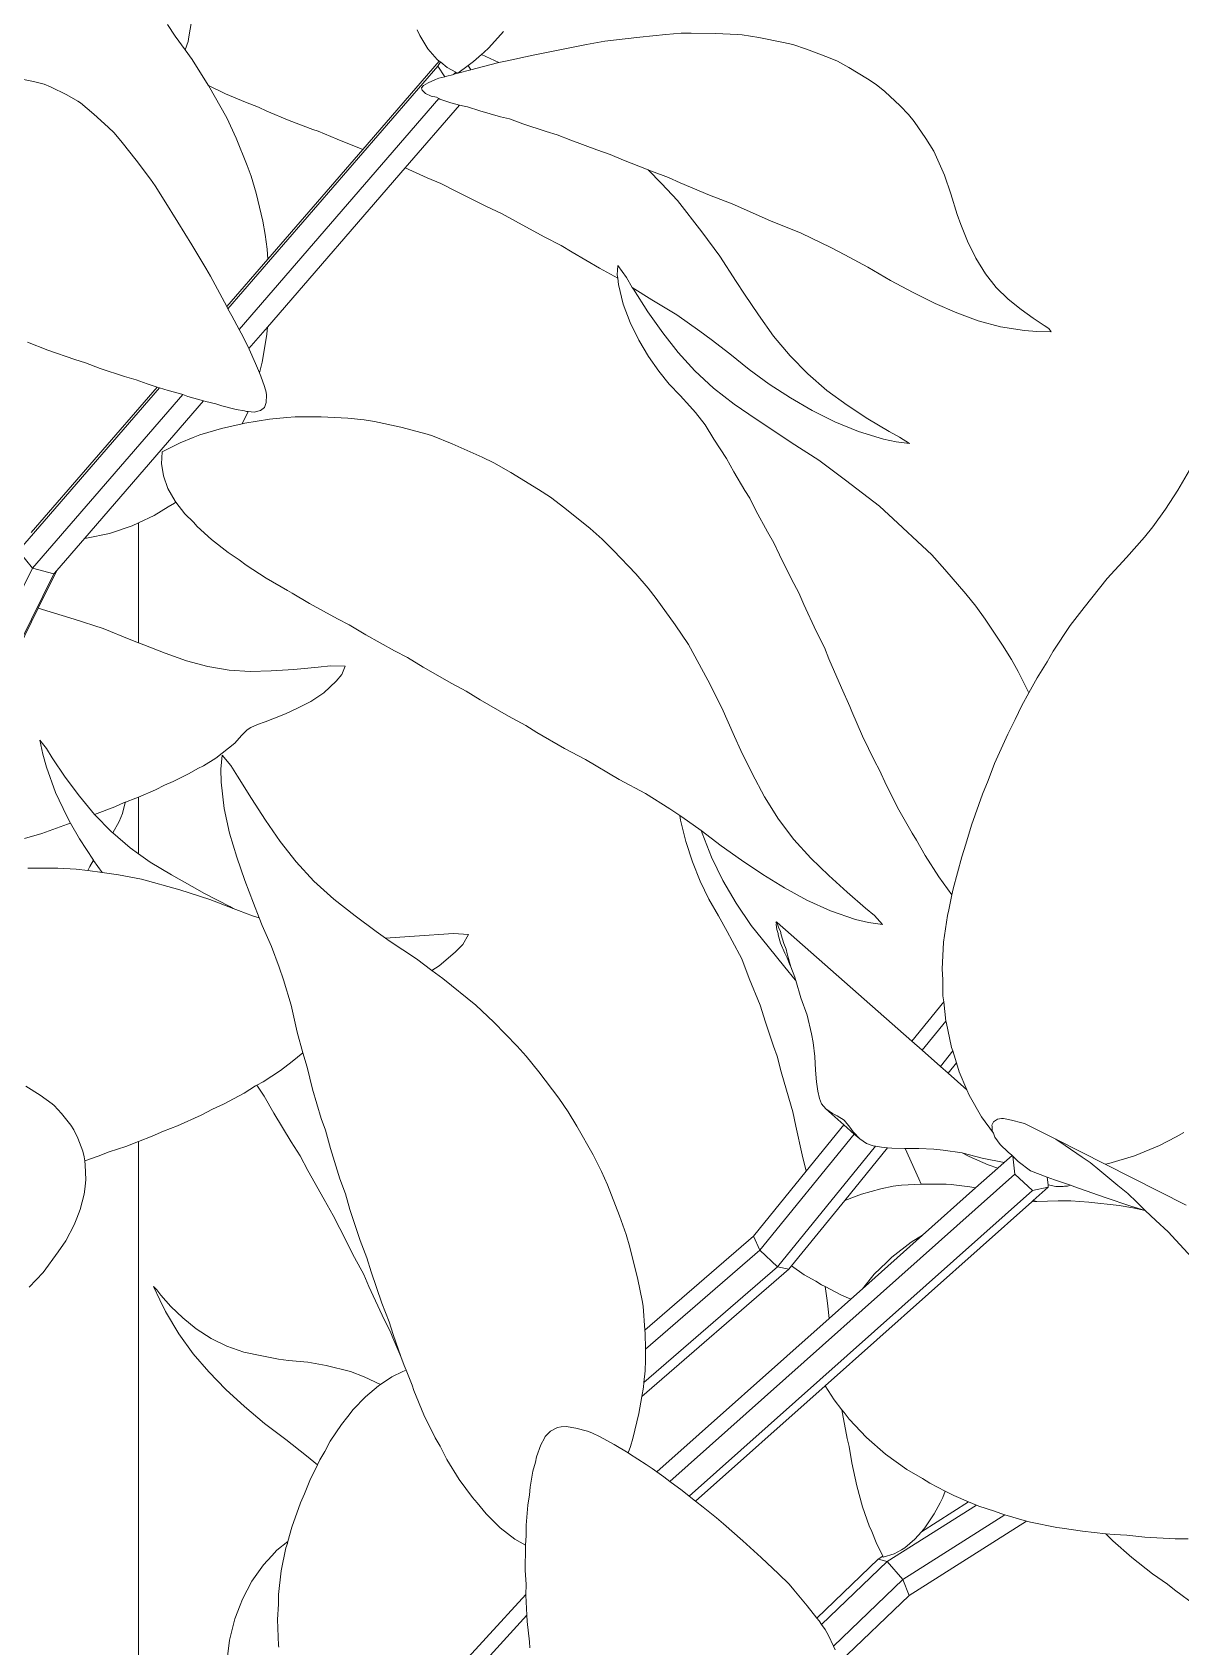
# Model space of a CAD drawing. Header units: metres. Extents: x 12.2 to 77.2, y 18.8 to 35.5.
# Drawn here: x 56.7959 to 57.0588, y 29.9657 to 30.3352 of the extents above; entities that cross this region are included whole.
import ezdxf

# ---------------------------------------------------------------- set-up
doc = ezdxf.new("R2010")
doc.units = ezdxf.units.M
doc.layers.add('0inne_gulv', color=7, linetype='Continuous', lineweight=13)

# ---------------------------------------------------------------- blocks, each defined once
blk = doc.blocks.new('One bedroom house fr')
for p, q in [((1.82876, -2.12924), (1.83054, -2.13189)), ((1.8337, -2.13211), (1.83426, -2.12857)), ((1.88594, -2.1305), (1.88651, -2.13179)), ((1.9023, -2.13457), (1.90566, -2.13085)), ((1.94286, -2.13154), (1.93692, -2.13213)), ((1.94286, -2.13154), (1.94633, -2.13124)), ((1.94861, -2.13123), (1.94633, -2.13124)), ((1.9541, -2.13132), (1.94861, -2.13123)), ((1.95929, -2.13154), (1.9541, -2.13132)), ((1.9603, -2.13161), (1.95929, -2.13154)), ((1.9641, -2.13226), (1.9603, -2.13161)), ((1.83054, -2.13189), (1.83283, -2.13508)), ((1.83283, -2.13508), (1.83349, -2.13311)), ((1.83283, -2.13508), (1.83441, -2.13729)), ((1.83349, -2.13311), (1.8337, -2.13211)), ((1.88837, -2.13481), (1.88651, -2.13179)), ((1.88837, -2.13481), (1.89051, -2.13727)), ((1.9023, -2.13457), (1.90115, -2.13565)), ((1.9125, -2.1363), (1.91858, -2.13506)), ((1.92472, -2.13385), (1.91858, -2.13506)), ((1.92888, -2.13307), (1.92472, -2.13385)), ((1.93086, -2.13282), (1.92888, -2.13307)), ((1.93692, -2.13213), (1.93086, -2.13282)), ((1.9641, -2.13226), (1.96974, -2.13338)), ((1.96974, -2.13338), (1.97187, -2.13386)), ((1.97506, -2.13493), (1.97187, -2.13386)), ((1.98006, -2.1368), (1.97506, -2.13493)), ((1.83441, -2.13729), (1.83811, -2.14314)), ((1.84263, -2.19429), (1.89066, -2.13878)), ((1.87346, -2.15786), (1.89097, -2.13762)), ((1.89051, -2.13727), (1.89097, -2.13762)), ((1.89124, -2.13783), (1.89066, -2.13878)), ((1.89066, -2.13878), (1.89229, -2.14121)), ((1.89097, -2.13762), (1.89124, -2.13783)), ((1.89124, -2.13783), (1.89133, -2.1379)), ((1.89133, -2.1379), (1.89278, -2.13913)), ((1.89525, -2.14039), (1.89758, -2.13865)), ((1.89758, -2.13865), (1.89879, -2.13776)), ((1.89822, -2.13961), (1.89758, -2.13865)), ((1.89822, -2.13961), (1.90078, -2.13896)), ((1.89879, -2.13776), (1.90065, -2.1361)), ((1.90065, -2.1361), (1.90115, -2.13565)), ((1.9046, -2.13798), (1.90065, -2.1361)), ((1.9046, -2.13798), (1.90078, -2.13896)), ((1.90655, -2.13755), (1.9046, -2.13798)), ((1.9125, -2.1363), (1.90655, -2.13755)), ((1.98006, -2.1368), (1.98213, -2.13767)), ((1.98213, -2.13767), (1.98471, -2.13908)), ((1.98471, -2.13908), (1.98901, -2.14167)), ((1.79814, -2.14227), (1.79429, -2.1415)), ((1.80056, -2.14294), (1.79814, -2.14227)), ((1.88737, -2.14324), (1.88845, -2.1426)), ((1.89014, -2.14185), (1.88845, -2.1426)), ((1.89014, -2.14185), (1.89092, -2.14157)), ((1.89229, -2.14121), (1.89092, -2.14157)), ((1.89241, -2.14116), (1.89229, -2.14121)), ((1.89432, -2.14067), (1.89241, -2.14116)), ((1.89477, -2.14015), (1.89278, -2.13913)), ((1.89435, -2.14063), (1.89432, -2.14067)), ((1.89477, -2.14015), (1.89435, -2.14063)), ((1.89525, -2.14039), (1.89435, -2.14063)), ((1.89525, -2.14039), (1.89477, -2.14015)), ((1.89525, -2.14039), (1.89822, -2.13961)), ((1.98901, -2.14167), (1.991, -2.14301)), ((1.802, -2.14353), (1.80056, -2.14294)), ((1.802, -2.14353), (1.80577, -2.14536)), ((1.8083, -2.14677), (1.80577, -2.14536)), ((1.83811, -2.14314), (1.83814, -2.14319)), ((1.83814, -2.14319), (1.84207, -2.14511)), ((1.83814, -2.14319), (1.8424, -2.15063)), ((1.84663, -2.14705), (1.84207, -2.14511)), ((1.84519, -2.19904), (1.8909, -2.1462)), ((1.88737, -2.14324), (1.8869, -2.14377)), ((1.8869, -2.14377), (1.887, -2.14405)), ((1.88704, -2.1443), (1.887, -2.14405)), ((1.88704, -2.1443), (1.8878, -2.14501)), ((1.88916, -2.14562), (1.8878, -2.14501)), ((1.88916, -2.14562), (1.89034, -2.14592)), ((1.89034, -2.14592), (1.8909, -2.1462)), ((1.8909, -2.1462), (1.89111, -2.14631)), ((1.89362, -2.14718), (1.89111, -2.14631)), ((1.991, -2.14301), (1.99294, -2.14462)), ((1.99649, -2.14789), (1.99294, -2.14462)), ((1.8089, -2.14721), (1.8083, -2.14677)), ((1.81196, -2.14975), (1.8089, -2.14721)), ((1.81196, -2.14975), (1.8152, -2.15273)), ((1.84663, -2.14705), (1.84962, -2.14816)), ((1.84962, -2.14816), (1.85153, -2.14906)), ((1.85666, -2.15122), (1.85153, -2.14906)), ((1.88318, -2.16206), (1.89561, -2.14768)), ((1.89362, -2.14718), (1.89561, -2.14768)), ((1.89561, -2.14768), (1.89668, -2.14795)), ((1.89668, -2.14795), (1.89743, -2.14809)), ((1.89743, -2.14809), (1.90025, -2.14901)), ((1.90501, -2.15035), (1.90025, -2.14901)), ((1.99838, -2.14987), (1.99649, -2.14789)), ((1.99964, -2.15142), (1.99838, -2.14987)), ((1.81655, -2.15408), (1.8152, -2.15273)), ((1.8424, -2.15063), (1.84453, -2.15529)), ((1.85666, -2.15122), (1.86209, -2.15326)), ((1.86209, -2.15326), (1.86327, -2.15366)), ((1.86327, -2.15366), (1.86761, -2.15551)), ((1.90501, -2.15035), (1.90705, -2.15085)), ((1.90705, -2.15085), (1.91009, -2.15197)), ((1.91009, -2.15197), (1.91546, -2.15374)), ((1.91546, -2.15374), (1.91797, -2.15449)), ((1.99964, -2.15142), (2.00238, -2.15531)), ((1.81839, -2.15629), (1.81655, -2.15408)), ((1.81839, -2.15629), (1.82159, -2.16032)), ((1.84453, -2.15529), (1.84706, -2.16151)), ((1.87346, -2.15786), (1.86761, -2.15551)), ((1.92111, -2.15575), (1.91797, -2.15449)), ((1.92702, -2.15793), (1.92111, -2.15575)), ((2.00238, -2.15531), (2.00414, -2.15822)), ((1.82488, -2.16466), (1.82159, -2.16032)), ((1.85177, -2.18293), (1.87346, -2.15786)), ((1.93013, -2.15897), (1.92702, -2.15793)), ((1.93317, -2.16028), (1.93013, -2.15897)), ((1.93883, -2.16253), (1.93317, -2.16028)), ((2.00414, -2.15822), (2.00663, -2.16376)), ((1.82488, -2.16466), (1.82597, -2.16616)), ((1.84794, -2.16399), (1.84706, -2.16151)), ((1.84907, -2.16785), (1.84794, -2.16399)), ((1.85165, -2.1985), (1.88318, -2.16206)), ((1.88318, -2.16206), (1.88825, -2.16432)), ((1.88825, -2.16432), (1.89132, -2.16563)), ((1.93883, -2.16253), (1.94185, -2.16563)), ((1.93955, -2.16282), (1.93883, -2.16253)), ((1.93955, -2.16282), (1.94349, -2.16426)), ((1.94349, -2.16426), (1.94612, -2.16546)), ((2.00663, -2.16376), (2.0081, -2.16803)), ((1.82805, -2.16944), (1.82597, -2.16616)), ((1.84907, -2.16785), (1.85059, -2.17423)), ((1.89505, -2.16756), (1.89132, -2.16563)), ((1.90179, -2.17088), (1.89505, -2.16756)), ((1.94185, -2.16563), (1.9455, -2.16953)), ((1.95287, -2.16829), (1.94612, -2.16546)), ((1.95805, -2.1703), (1.95287, -2.16829)), ((2.0095, -2.1727), (2.0081, -2.16803)), ((1.83119, -2.1745), (1.82805, -2.16944)), ((1.9052, -2.17247), (1.90179, -2.17088)), ((1.9455, -2.16953), (1.95109, -2.17669)), ((1.96683, -2.17419), (1.95805, -2.1703)), ((1.83119, -2.1745), (1.83436, -2.17971)), ((1.85059, -2.17423), (1.85117, -2.17735)), ((1.90843, -2.1743), (1.9052, -2.17247)), ((1.91496, -2.17782), (1.90843, -2.1743)), ((1.97384, -2.17701), (1.96683, -2.17419)), ((2.01033, -2.17501), (2.0095, -2.1727)), ((2.01033, -2.17501), (2.01192, -2.17881)), ((1.83753, -2.18502), (1.83436, -2.17971)), ((1.85117, -2.17735), (1.8516, -2.18066)), ((1.91496, -2.17782), (1.91887, -2.17982)), ((1.95109, -2.17669), (1.95517, -2.18224)), ((1.98058, -2.18028), (1.97384, -2.17701)), ((2.0138, -2.18273), (2.01192, -2.17881)), ((1.84236, -2.1938), (1.85177, -2.18293)), ((1.8516, -2.18066), (1.85177, -2.18293)), ((1.91887, -2.17982), (1.92138, -2.18137)), ((1.92763, -2.18502), (1.92138, -2.18137)), ((1.95891, -2.18808), (1.95517, -2.18224)), ((1.98383, -2.18195), (1.98058, -2.18028)), ((1.98906, -2.1848), (1.98383, -2.18195)), ((2.01597, -2.18628), (2.0138, -2.18273)), ((1.83753, -2.18502), (1.8386, -2.18684)), ((1.8386, -2.18684), (1.84236, -2.1938)), ((1.93182, -2.18734), (1.92763, -2.18502)), ((1.93186, -2.1844), (1.93173, -2.18652)), ((1.93182, -2.18734), (1.93173, -2.18652)), ((1.93186, -2.1844), (1.93383, -2.18718)), ((1.98906, -2.1848), (1.99428, -2.18785)), ((2.01845, -2.18942), (2.01597, -2.18628)), ((1.93199, -2.18877), (1.93182, -2.18734)), ((1.93199, -2.18877), (1.93307, -2.19324)), ((1.93517, -2.18943), (1.93383, -2.18718)), ((1.93965, -2.19228), (1.93517, -2.18943)), ((1.93541, -2.18984), (1.93517, -2.18943)), ((1.93541, -2.18984), (1.93874, -2.19501)), ((1.96082, -2.19096), (1.95891, -2.18808)), ((1.99944, -2.19061), (1.99428, -2.18785)), ((2.00449, -2.19308), (1.99944, -2.19061)), ((2.02121, -2.19214), (2.01845, -2.18942)), ((1.84263, -2.19429), (1.84236, -2.1938)), ((1.8435, -2.19591), (1.84263, -2.19429)), ((1.93465, -2.19747), (1.93307, -2.19324)), ((1.94533, -2.19566), (1.93965, -2.19228)), ((1.96082, -2.19096), (1.96407, -2.1957)), ((2.00449, -2.19308), (2.00941, -2.19523)), ((2.02121, -2.19214), (2.02414, -2.19446)), ((2.02414, -2.19446), (2.02689, -2.19645)), ((1.8435, -2.19591), (1.84519, -2.19904)), ((1.93668, -2.20149), (1.93465, -2.19747)), ((1.94212, -2.19981), (1.93874, -2.19501)), ((1.9506, -2.19941), (1.94533, -2.19566)), ((1.96751, -2.20056), (1.96407, -2.1957)), ((2.00941, -2.19523), (2.01429, -2.19704)), ((2.01429, -2.19704), (2.01942, -2.19841)), ((2.02941, -2.19813), (2.02689, -2.19645)), ((2.02941, -2.19813), (2.0305, -2.19879)), ((1.84519, -2.19904), (1.84563, -2.1999)), ((1.84689, -2.20226), (1.84563, -2.1999)), ((1.84742, -2.20339), (1.85165, -2.1985)), ((1.85095, -2.20389), (1.85151, -2.20009)), ((1.85151, -2.20009), (1.85165, -2.1985)), ((1.93668, -2.20149), (1.9389, -2.2052)), ((1.94563, -2.20429), (1.94212, -2.19981)), ((1.95321, -2.20134), (1.9506, -2.19941)), ((1.95751, -2.20465), (1.95321, -2.20134)), ((1.97127, -2.20508), (1.96751, -2.20056)), ((2.0249, -2.19931), (2.01942, -2.19841)), ((2.0249, -2.19931), (2.02772, -2.19951)), ((2.03106, -2.19958), (2.02772, -2.19951)), ((2.03106, -2.19958), (2.0305, -2.19879)), ((1.80142, -2.20379), (1.79677, -2.20194)), ((1.80756, -2.20594), (1.80142, -2.20379)), ((1.84742, -2.20339), (1.84689, -2.20226)), ((1.84748, -2.20352), (1.84742, -2.20339)), ((1.84894, -2.20684), (1.84748, -2.20352)), ((1.85045, -2.20652), (1.85095, -2.20389)), ((1.9389, -2.2052), (1.94123, -2.20856)), ((1.9495, -2.20851), (1.94563, -2.20429)), ((1.95751, -2.20465), (1.9619, -2.2082)), ((1.97535, -2.20922), (1.97127, -2.20508)), ((1.80756, -2.20594), (1.81, -2.20667)), ((1.81, -2.20667), (1.81338, -2.20797)), ((1.81338, -2.20797), (1.81892, -2.20982)), ((1.84894, -2.20684), (1.84983, -2.209)), ((1.85045, -2.20652), (1.84983, -2.209)), ((1.84983, -2.209), (1.85012, -2.20971)), ((1.94123, -2.20856), (1.94364, -2.21154)), ((1.9495, -2.20851), (1.95378, -2.21248)), ((1.96652, -2.21155), (1.9619, -2.2082)), ((1.97972, -2.21298), (1.97535, -2.20922)), ((1.7947, -2.24968), (1.82696, -2.21239)), ((1.79762, -2.24552), (1.82642, -2.21222)), ((1.8216, -2.21056), (1.81892, -2.20982)), ((1.82412, -2.2115), (1.8216, -2.21056)), ((1.82642, -2.21222), (1.82412, -2.2115)), ((1.82696, -2.21239), (1.82642, -2.21222)), ((1.82896, -2.21302), (1.82696, -2.21239)), ((1.85098, -2.2121), (1.85012, -2.20971)), ((1.85136, -2.21339), (1.85098, -2.2121)), ((1.94364, -2.21154), (1.94614, -2.21414)), ((1.95378, -2.21248), (1.95845, -2.21617)), ((1.97134, -2.21469), (1.96652, -2.21155)), ((1.97972, -2.21298), (1.98434, -2.21636)), ((1.79793, -2.25366), (1.8323, -2.21394)), ((1.80985, -2.2468), (1.83702, -2.2154)), ((1.83157, -2.21368), (1.82896, -2.21302)), ((1.8323, -2.21394), (1.83157, -2.21368)), ((1.83346, -2.21436), (1.8323, -2.21394)), ((1.83346, -2.21436), (1.83702, -2.2154)), ((1.83702, -2.2154), (1.83753, -2.21555)), ((1.83753, -2.21555), (1.83986, -2.21606)), ((1.84124, -2.21654), (1.83986, -2.21606)), ((1.84448, -2.21739), (1.84124, -2.21654)), ((1.85096, -2.21687), (1.85137, -2.21573)), ((1.85145, -2.21409), (1.85136, -2.21339)), ((1.85137, -2.21573), (1.85145, -2.21409)), ((1.94836, -2.2166), (1.94614, -2.21414)), ((1.94836, -2.2166), (1.9496, -2.21805)), ((1.96349, -2.21956), (1.95845, -2.21617)), ((1.97134, -2.21469), (1.97633, -2.2176)), ((1.98434, -2.21636), (1.98907, -2.21948)), ((1.84448, -2.21739), (1.84642, -2.21768)), ((1.84589, -2.22064), (1.84716, -2.218)), ((1.84642, -2.21768), (1.84685, -2.21782)), ((1.85211, -2.21959), (1.84646, -2.22051)), ((1.84685, -2.21782), (1.84722, -2.21785)), ((1.84716, -2.218), (1.84722, -2.21785)), ((1.84722, -2.21785), (1.84863, -2.21796)), ((1.84863, -2.21796), (1.85007, -2.21759)), ((1.85096, -2.21687), (1.85007, -2.21759)), ((1.85611, -2.21916), (1.85211, -2.21959)), ((1.85798, -2.21905), (1.85611, -2.21916)), ((1.86396, -2.21904), (1.85798, -2.21905)), ((1.87008, -2.21934), (1.86396, -2.21904)), ((1.87008, -2.21934), (1.87381, -2.21971)), ((1.8762, -2.2201), (1.87381, -2.21971)), ((1.88223, -2.2214), (1.8762, -2.2201)), ((1.9496, -2.21805), (1.95187, -2.22087)), ((1.96349, -2.21956), (1.96847, -2.22289)), ((1.97633, -2.2176), (1.98151, -2.22022)), ((1.98151, -2.22022), (1.98692, -2.22241)), ((1.99394, -2.22238), (1.98907, -2.21948)), ((1.83469, -2.22374), (1.83167, -2.22499)), ((1.83622, -2.22316), (1.83469, -2.22374)), ((1.84115, -2.22171), (1.83622, -2.22316)), ((1.84115, -2.22171), (1.84589, -2.22064)), ((1.84589, -2.22064), (1.84646, -2.22051)), ((1.88821, -2.22301), (1.88223, -2.2214)), ((1.88943, -2.22341), (1.88821, -2.22301)), ((1.89392, -2.22522), (1.88943, -2.22341)), ((1.95379, -2.22413), (1.95187, -2.22087)), ((1.96847, -2.22289), (1.97154, -2.22491)), ((1.99265, -2.22415), (1.98692, -2.22241)), ((1.99394, -2.22238), (1.99634, -2.22367)), ((1.99859, -2.22517), (1.99634, -2.22367)), ((1.8276, -2.22706), (1.8274, -2.22977)), ((1.8276, -2.22706), (1.83167, -2.22499)), ((1.89392, -2.22522), (1.90079, -2.22826)), ((1.95675, -2.22858), (1.95379, -2.22413)), ((1.97154, -2.22491), (1.97786, -2.22899)), ((1.99265, -2.22415), (1.99554, -2.22476)), ((1.99859, -2.22517), (1.99554, -2.22476)), ((1.8274, -2.22977), (1.82771, -2.23156)), ((1.90079, -2.22826), (1.90348, -2.22955)), ((1.90739, -2.23177), (1.90348, -2.22955)), ((1.9584, -2.23162), (1.95675, -2.22858)), ((1.97786, -2.22899), (1.98399, -2.23356)), ((2.06272, -2.23123), (2.05999, -2.23579)), ((1.82784, -2.23255), (1.82771, -2.23156)), ((1.82784, -2.23255), (1.82886, -2.23546)), ((1.91373, -2.23565), (1.90739, -2.23177)), ((1.96091, -2.23586), (1.9584, -2.23162)), ((1.98399, -2.23356), (1.99172, -2.23951)), ((1.83052, -2.23836), (1.82886, -2.23546)), ((1.8304, -2.23878), (1.82893, -2.23967)), ((1.8304, -2.23878), (1.83068, -2.23856)), ((1.83052, -2.23836), (1.83068, -2.23856)), ((1.83068, -2.23856), (1.83279, -2.24122)), ((1.91373, -2.23565), (1.91646, -2.23744)), ((1.91646, -2.23744), (1.91976, -2.23995)), ((1.96091, -2.23586), (1.96204, -2.23762)), ((1.96204, -2.23762), (1.96346, -2.24048)), ((2.05722, -2.24014), (2.05999, -2.23579)), ((1.82218, -2.2433), (1.82571, -2.24165)), ((1.82571, -2.24165), (1.82893, -2.23967)), ((1.83279, -2.24122), (1.83472, -2.24311)), ((1.91976, -2.23995), (1.92549, -2.24461)), ((1.96346, -2.24048), (1.96613, -2.24539)), ((1.99172, -2.23951), (1.99597, -2.24336)), ((2.05722, -2.24014), (2.0543, -2.24422)), ((1.81024, -2.24677), (1.81554, -2.2457)), ((1.82072, -2.24398), (1.81554, -2.2457)), ((1.82072, -2.24398), (1.82218, -2.2433)), ((1.82218, -2.27077), (1.82218, -2.2433)), ((1.8356, -2.24411), (1.83472, -2.24311)), ((1.8356, -2.24411), (1.83886, -2.24713)), ((1.92549, -2.24461), (1.92827, -2.24703)), ((1.96759, -2.2479), (1.96613, -2.24539)), ((1.99597, -2.24336), (2.00152, -2.24855)), ((2.0543, -2.24422), (2.0524, -2.24661)), ((1.7947, -2.24968), (1.79793, -2.25366)), ((1.80344, -2.25421), (1.80985, -2.2468)), ((1.81024, -2.24677), (1.80985, -2.2468)), ((1.84264, -2.25005), (1.83886, -2.24713)), ((1.92827, -2.24703), (1.93089, -2.24963)), ((1.93595, -2.25499), (1.93089, -2.24963)), ((1.96885, -2.25064), (1.96759, -2.2479)), ((2.00369, -2.25064), (2.00152, -2.24855)), ((2.0524, -2.24661), (2.04831, -2.25126)), ((1.74774, -2.35532), (1.79793, -2.25366)), ((1.79793, -2.25366), (1.80276, -2.255)), ((1.84264, -2.25005), (1.84521, -2.25173)), ((1.84521, -2.25173), (1.84683, -2.25298)), ((1.85134, -2.25599), (1.84683, -2.25298)), ((1.97162, -2.25618), (1.96885, -2.25064)), ((2.00667, -2.25398), (2.00369, -2.25064)), ((2.04831, -2.25126), (2.04383, -2.25606)), ((1.75252, -2.35675), (1.80276, -2.255)), ((1.7992, -2.26281), (1.80344, -2.25421)), ((1.80276, -2.255), (1.80344, -2.25421)), ((1.85134, -2.25599), (1.85623, -2.25882)), ((1.93882, -2.25826), (1.93595, -2.25499)), ((1.97331, -2.25933), (1.97162, -2.25618)), ((2.00667, -2.25398), (2.01148, -2.25956)), ((2.04383, -2.25606), (2.03855, -2.26268)), ((1.85623, -2.25882), (1.85732, -2.25936)), ((1.85732, -2.25936), (1.8613, -2.26174)), ((1.94066, -2.26064), (1.93882, -2.25826)), ((1.94066, -2.26064), (1.94497, -2.26662)), ((1.97445, -2.262), (1.97331, -2.25933)), ((2.01148, -2.25956), (2.01378, -2.26233)), ((1.77072, -2.32048), (1.7992, -2.26281)), ((1.7992, -2.26281), (1.80746, -2.26531)), ((1.86773, -2.26528), (1.8613, -2.26174)), ((1.97445, -2.262), (1.97728, -2.26811)), ((2.01378, -2.26233), (2.01589, -2.26533)), ((2.03855, -2.26268), (2.0354, -2.26682)), ((1.80746, -2.26531), (1.81409, -2.26748)), ((1.82037, -2.27005), (1.81409, -2.26748)), ((1.86773, -2.26528), (1.87037, -2.26663)), ((1.87037, -2.26663), (1.8742, -2.26893)), ((1.94497, -2.26662), (1.948, -2.27113)), ((1.97728, -2.26811), (1.97912, -2.27182)), ((2.01589, -2.26533), (2.01988, -2.27126)), ((2.0354, -2.26682), (2.03151, -2.27264)), ((1.82218, -2.27077), (1.82037, -2.27005)), ((1.8234, -2.27125), (1.82218, -2.27077)), ((1.8234, -2.27125), (1.82828, -2.2731)), ((1.8742, -2.26893), (1.88073, -2.2726)), ((1.948, -2.27113), (1.95249, -2.27927)), ((1.98017, -2.27444), (1.97912, -2.27182)), ((2.01988, -2.27126), (2.02199, -2.27454)), ((1.83314, -2.27489), (1.82828, -2.2731)), ((1.83802, -2.2762), (1.83314, -2.27489)), ((1.88073, -2.2726), (1.88369, -2.27414)), ((1.88727, -2.27633), (1.88369, -2.27414)), ((1.98301, -2.28104), (1.98017, -2.27444)), ((2.02347, -2.27731), (2.02199, -2.27454)), ((2.0278, -2.27873), (2.03008, -2.27508)), ((2.03008, -2.27508), (2.03151, -2.27264)), ((1.84288, -2.277), (1.83802, -2.2762)), ((1.8477, -2.2773), (1.84288, -2.277)), ((1.8477, -2.2773), (1.85254, -2.27717)), ((1.85254, -2.27717), (1.85769, -2.27683)), ((1.86325, -2.27634), (1.85769, -2.27683)), ((1.86325, -2.27634), (1.86612, -2.27604)), ((1.86948, -2.27611), (1.86612, -2.27604)), ((1.8674, -2.27956), (1.86868, -2.27802)), ((1.86948, -2.27611), (1.86868, -2.27802)), ((1.89383, -2.28006), (1.88727, -2.27633)), ((1.95249, -2.27927), (1.95566, -2.28562)), ((2.02591, -2.28218), (2.02347, -2.27731)), ((2.0278, -2.27873), (2.02591, -2.28218)), ((1.86163, -2.2842), (1.86458, -2.28217)), ((1.8674, -2.27956), (1.86458, -2.28217)), ((1.89718, -2.28184), (1.89383, -2.28006)), ((1.90036, -2.28381), (1.89718, -2.28184)), ((1.98301, -2.28104), (1.98499, -2.28529)), ((2.02591, -2.28218), (2.02433, -2.28507)), ((1.85576, -2.28698), (1.85858, -2.28573)), ((1.85858, -2.28573), (1.86163, -2.2842)), ((1.90686, -2.28756), (1.90036, -2.28381)), ((1.95852, -2.29218), (1.95566, -2.28562)), ((1.98499, -2.28529), (1.98543, -2.28647)), ((1.98543, -2.28647), (1.98786, -2.29214)), ((2.02433, -2.28507), (2.02278, -2.28832)), ((1.84785, -2.29017), (1.84705, -2.2907)), ((1.84937, -2.28942), (1.84785, -2.29017)), ((1.84937, -2.28942), (1.85114, -2.28883)), ((1.85327, -2.28801), (1.85114, -2.28883)), ((1.85576, -2.28698), (1.85327, -2.28801)), ((1.90686, -2.28756), (1.91078, -2.28966)), ((1.91078, -2.28966), (1.91332, -2.29124)), ((2.02278, -2.28832), (2.02108, -2.29163)), ((1.79958, -2.29305), (1.80106, -2.29495)), ((1.79958, -2.29305), (1.80024, -2.29626)), ((1.83985, -2.29714), (1.84418, -2.29373)), ((1.84569, -2.29194), (1.84418, -2.29373)), ((1.84705, -2.2907), (1.84569, -2.29194)), ((1.91968, -2.29494), (1.91332, -2.29124)), ((1.96002, -2.2954), (1.95852, -2.29218)), ((1.98786, -2.29214), (1.99057, -2.29774)), ((2.02108, -2.29163), (2.01807, -2.2984)), ((1.80106, -2.29923), (1.80024, -2.29626)), ((1.80238, -2.2971), (1.80106, -2.29495)), ((1.80238, -2.2971), (1.80538, -2.30151)), ((1.83985, -2.29714), (1.83703, -2.29887)), ((1.84132, -2.2965), (1.84096, -2.29967)), ((1.84132, -2.2965), (1.84329, -2.29881)), ((1.92445, -2.29749), (1.91968, -2.29494)), ((1.93216, -2.30203), (1.92445, -2.29749)), ((1.96002, -2.2954), (1.96263, -2.30066)), ((1.99057, -2.29774), (1.99174, -2.29992)), ((1.80106, -2.29923), (1.80318, -2.30503)), ((1.80862, -2.30582), (1.80538, -2.30151)), ((1.83378, -2.30069), (1.83011, -2.30252)), ((1.83378, -2.30069), (1.83576, -2.29948)), ((1.83576, -2.29948), (1.83703, -2.29887)), ((1.84104, -2.30267), (1.84096, -2.29967)), ((1.84482, -2.30128), (1.84329, -2.29881)), ((1.84482, -2.30128), (1.84801, -2.30635)), ((1.96545, -2.30603), (1.96263, -2.30066)), ((1.99331, -2.30339), (1.99174, -2.29992)), ((2.01807, -2.2984), (2.0166, -2.30227)), ((1.80572, -2.31046), (1.80318, -2.30503)), ((1.82604, -2.3044), (1.82218, -2.30606)), ((1.82812, -2.30332), (1.82604, -2.3044)), ((1.83011, -2.30252), (1.82812, -2.30332)), ((1.84104, -2.30267), (1.84175, -2.30865)), ((1.93816, -2.30521), (1.93216, -2.30203)), ((1.94375, -2.30872), (1.93816, -2.30521)), ((1.99331, -2.30339), (1.99615, -2.30896)), ((2.01281, -2.31247), (2.01532, -2.30536)), ((2.01532, -2.30536), (2.0166, -2.30227)), ((1.81212, -2.31004), (1.80862, -2.30582)), ((1.81212, -2.31004), (1.81671, -2.30827)), ((1.81671, -2.30827), (1.81889, -2.30728)), ((1.81913, -2.3073), (1.81851, -2.30985)), ((1.81914, -2.30719), (1.81889, -2.30728)), ((1.81913, -2.3073), (1.81914, -2.30719)), ((1.82156, -2.30633), (1.81914, -2.30719)), ((1.82218, -2.30606), (1.82156, -2.30633)), ((1.82218, -2.31905), (1.82218, -2.30606)), ((1.84297, -2.31435), (1.84175, -2.30865)), ((1.85122, -2.31131), (1.84801, -2.30635)), ((1.94606, -2.31027), (1.94375, -2.30872)), ((1.96862, -2.31108), (1.96545, -2.30603)), ((1.99615, -2.30896), (1.9992, -2.31428)), ((1.80592, -2.31229), (1.8, -2.31437)), ((1.8066, -2.31201), (1.80572, -2.31046)), ((1.80592, -2.31229), (1.8066, -2.31201)), ((1.80865, -2.31561), (1.8066, -2.31201)), ((1.81599, -2.31401), (1.81212, -2.31004)), ((1.81776, -2.31162), (1.8163, -2.31427)), ((1.81851, -2.30985), (1.81776, -2.31162)), ((1.85454, -2.31619), (1.85122, -2.31131)), ((1.94621, -2.31131), (1.94606, -2.31027)), ((1.94648, -2.31056), (1.94606, -2.31027)), ((1.94742, -2.31619), (1.94621, -2.31131)), ((1.95095, -2.31374), (1.94648, -2.31056)), ((1.97215, -2.31576), (1.96862, -2.31108)), ((2.01152, -2.31682), (2.01281, -2.31247)), ((1.79603, -2.31554), (1.8, -2.31437)), ((1.80865, -2.31561), (1.81182, -2.32051)), ((1.81599, -2.31401), (1.8163, -2.31427)), ((1.8163, -2.31427), (1.82022, -2.31764)), ((1.84466, -2.31983), (1.84297, -2.31435)), ((1.85454, -2.31619), (1.85822, -2.32087)), ((1.94742, -2.31619), (1.94892, -2.32087)), ((1.95095, -2.31374), (1.95548, -2.31719)), ((1.95112, -2.31435), (1.95095, -2.31374)), ((1.95329, -2.31983), (1.95112, -2.31435)), ((1.97601, -2.32006), (1.97215, -2.31576)), ((1.9992, -2.31428), (2.00024, -2.3159)), ((2.00024, -2.3159), (2.00222, -2.31945)), ((1.82022, -2.31764), (1.82218, -2.31905)), ((1.82218, -2.31905), (1.82479, -2.32092)), ((1.84652, -2.32517), (1.84466, -2.31983)), ((1.95588, -2.32517), (1.95329, -2.31983)), ((1.96018, -2.32053), (1.95548, -2.31719)), ((1.97601, -2.32006), (1.98013, -2.32402)), ((2.00222, -2.31945), (2.00532, -2.32433)), ((2.01057, -2.31972), (2.00859, -2.32709)), ((2.01057, -2.31972), (2.01152, -2.31682)), ((1.80368, -2.32235), (1.79683, -2.32232)), ((1.80786, -2.32254), (1.80368, -2.32235)), ((1.81058, -2.32284), (1.80786, -2.32254)), ((1.81102, -2.32191), (1.81058, -2.32284)), ((1.81058, -2.32284), (1.81383, -2.32332)), ((1.81102, -2.32191), (1.81182, -2.32051)), ((1.81182, -2.32051), (1.81188, -2.32059)), ((1.81188, -2.32059), (1.81383, -2.32332)), ((1.81383, -2.32332), (1.81757, -2.32388)), ((1.82967, -2.32383), (1.82479, -2.32092)), ((1.82967, -2.32383), (1.8344, -2.32654)), ((1.85822, -2.32087), (1.86231, -2.32528)), ((1.94892, -2.32087), (1.95068, -2.32528)), ((1.96502, -2.32375), (1.96018, -2.32053)), ((1.96502, -2.32375), (1.96999, -2.32681)), ((1.81757, -2.32388), (1.82285, -2.32486)), ((1.82285, -2.32486), (1.8316, -2.32731)), ((1.8316, -2.32731), (1.8385, -2.32952)), ((1.8344, -2.32654), (1.83727, -2.32811)), ((1.84652, -2.32517), (1.84847, -2.33037)), ((1.86231, -2.32528), (1.86683, -2.3294)), ((1.95068, -2.32528), (1.95268, -2.3294)), ((1.95588, -2.32517), (1.95892, -2.33037)), ((1.96999, -2.32681), (1.9751, -2.32966)), ((1.98013, -2.32402), (1.98432, -2.32781)), ((2.0083, -2.32844), (2.00532, -2.32433)), ((2.0083, -2.32844), (2.00859, -2.32709)), ((1.83727, -2.32811), (1.84306, -2.33111)), ((1.84385, -2.33158), (1.8385, -2.32952)), ((1.84306, -2.33111), (1.84385, -2.33158)), ((1.84847, -2.33037), (1.8498, -2.33372)), ((1.86683, -2.3294), (1.87171, -2.33321)), ((1.95268, -2.3294), (1.9549, -2.33321)), ((1.95892, -2.33037), (1.9624, -2.33541)), ((1.9751, -2.32966), (1.9805, -2.33208)), ((1.98857, -2.33147), (1.98432, -2.32781)), ((2.00759, -2.33188), (2.0083, -2.32844)), ((1.84505, -2.33205), (1.84385, -2.33158)), ((1.84824, -2.3332), (1.84505, -2.33205)), ((1.84824, -2.3332), (1.8498, -2.33372)), ((1.8498, -2.33372), (1.85047, -2.33541)), ((1.87656, -2.33682), (1.87171, -2.33321)), ((1.95691, -2.33682), (1.9549, -2.33321)), ((1.96803, -2.33471), (1.96815, -2.33464)), ((1.96816, -2.33492), (1.96803, -2.33471)), ((1.96808, -2.33525), (1.96816, -2.33492)), ((1.96815, -2.33464), (1.96834, -2.33473)), ((1.96837, -2.33511), (1.96834, -2.33473)), ((1.96834, -2.33473), (1.99914, -2.36191)), ((1.98627, -2.33405), (1.9805, -2.33208)), ((1.98627, -2.33405), (1.98921, -2.33477)), ((1.98857, -2.33147), (1.99063, -2.33318)), ((1.99243, -2.33519), (1.98921, -2.33477)), ((1.99243, -2.33519), (1.99063, -2.33318)), ((2.0064, -2.33927), (2.00728, -2.33314)), ((2.00728, -2.33314), (2.00759, -2.33188)), ((1.85256, -2.34026), (1.85047, -2.33541)), ((1.87656, -2.33682), (1.87867, -2.33832)), ((1.87867, -2.33832), (1.87977, -2.33826)), ((1.87867, -2.33832), (1.87956, -2.33895)), ((1.87977, -2.33826), (1.88534, -2.33789)), ((1.88534, -2.33789), (1.89427, -2.33724)), ((1.89767, -2.3375), (1.89427, -2.33724)), ((1.89767, -2.3375), (1.89635, -2.33976)), ((1.95691, -2.33682), (1.95806, -2.33895)), ((1.96629, -2.34026), (1.9624, -2.33541)), ((1.96808, -2.33525), (1.96821, -2.33636)), ((1.96852, -2.33727), (1.96821, -2.33636)), ((1.96873, -2.33608), (1.96837, -2.33511)), ((1.96853, -2.33759), (1.96852, -2.33727)), ((1.96906, -2.3395), (1.96853, -2.33759)), ((1.96907, -2.33671), (1.96873, -2.33608)), ((1.96922, -2.33755), (1.96907, -2.33671)), ((1.96983, -2.33953), (1.96922, -2.33755)), ((1.85256, -2.34026), (1.85436, -2.34499)), ((1.87956, -2.33895), (1.88577, -2.3431)), ((1.89463, -2.34154), (1.89093, -2.34465)), ((1.89463, -2.34154), (1.89635, -2.33976)), ((1.95806, -2.33895), (1.96021, -2.3431)), ((1.96629, -2.34026), (1.97011, -2.34499)), ((1.96906, -2.3395), (1.97005, -2.34178)), ((1.96983, -2.33953), (1.97039, -2.34087)), ((1.97062, -2.34282), (1.97005, -2.34178)), ((1.97039, -2.34087), (1.97061, -2.34195)), ((1.97148, -2.34489), (1.97061, -2.34195)), ((2.0064, -2.33927), (2.0061, -2.34541)), ((1.85436, -2.34499), (1.85534, -2.34786)), ((1.88931, -2.34573), (1.88577, -2.3431)), ((1.88931, -2.34573), (1.89093, -2.34465)), ((1.89179, -2.34757), (1.88931, -2.34573)), ((1.96189, -2.34757), (1.96021, -2.3431)), ((1.97011, -2.34499), (1.97246, -2.34786)), ((1.9713, -2.34461), (1.97062, -2.34282)), ((1.9713, -2.34461), (1.97148, -2.34489)), ((1.97148, -2.34489), (1.97238, -2.34727)), ((2.00621, -2.34784), (2.0061, -2.34541)), ((1.85534, -2.34786), (1.85707, -2.35366)), ((1.89934, -2.35367), (1.89179, -2.34757)), ((1.96441, -2.35367), (1.96189, -2.34757)), ((1.97259, -2.34801), (1.97238, -2.34727)), ((1.97246, -2.34786), (1.97259, -2.34801)), ((1.97372, -2.35203), (1.97259, -2.34801)), ((2.00627, -2.35151), (2.00621, -2.34784)), ((1.97516, -2.35599), (1.97372, -2.35203)), ((1.99914, -2.36191), (2.00644, -2.35293)), ((2.00627, -2.35151), (2.00644, -2.35293)), ((2.00644, -2.35293), (2.00695, -2.35733)), ((1.85707, -2.35366), (1.85845, -2.35984)), ((1.90346, -2.3576), (1.89934, -2.35367)), ((1.96565, -2.3576), (1.96441, -2.35367)), ((1.97617, -2.36024), (1.97516, -2.35599)), ((1.85845, -2.35984), (1.85979, -2.36458)), ((1.90882, -2.36309), (1.90346, -2.3576)), ((1.96751, -2.36309), (1.96565, -2.3576)), ((1.97653, -2.36224), (1.97617, -2.36024)), ((2.00152, -2.36401), (2.00695, -2.35733)), ((2.00695, -2.35733), (2.00697, -2.35751)), ((2.00825, -2.36333), (2.00697, -2.35751)), ((1.90882, -2.36309), (1.9109, -2.36538)), ((1.96751, -2.36309), (1.96834, -2.36538)), ((1.97694, -2.36542), (1.97653, -2.36224)), ((1.99914, -2.36191), (2.00152, -2.36401)), ((2.00152, -2.36401), (2.00567, -2.36768)), ((2.00567, -2.36768), (2.00852, -2.36416)), ((2.00825, -2.36333), (2.00852, -2.36416)), ((2.00852, -2.36416), (2.00884, -2.36514)), ((1.85735, -2.36653), (1.85464, -2.36865)), ((1.85979, -2.36458), (1.85735, -2.36653)), ((1.85979, -2.36458), (1.86073, -2.36788)), ((1.86073, -2.36788), (1.86198, -2.37287)), ((1.9109, -2.36538), (1.91376, -2.36891)), ((1.96834, -2.36538), (1.96925, -2.36891)), ((1.97694, -2.36542), (1.97712, -2.36854)), ((2.00567, -2.36768), (2.00744, -2.36924)), ((2.00744, -2.36924), (2.00937, -2.36686)), ((2.00937, -2.36686), (2.00884, -2.36514)), ((2.00999, -2.36893), (2.00937, -2.36686)), ((1.84922, -2.37202), (1.85067, -2.37123)), ((1.85464, -2.36865), (1.85067, -2.37123)), ((1.91376, -2.36891), (1.91834, -2.37499)), ((1.96925, -2.36891), (1.97096, -2.37499)), ((1.97736, -2.37119), (1.97712, -2.36854)), ((1.97764, -2.37335), (1.97736, -2.37119)), ((2.00744, -2.36924), (2.01174, -2.37304)), ((2.01174, -2.37304), (2.00999, -2.36893)), ((1.79961, -2.37431), (1.79633, -2.37222)), ((1.80239, -2.37628), (1.79961, -2.37431)), ((1.8463, -2.37383), (1.84157, -2.37635)), ((1.8463, -2.37383), (1.84894, -2.37217)), ((1.84894, -2.37217), (1.84922, -2.37202)), ((1.84922, -2.37202), (1.8509, -2.37449)), ((1.8509, -2.37449), (1.85316, -2.37842)), ((1.86198, -2.37287), (1.86399, -2.37959)), ((1.9205, -2.3781), (1.91834, -2.37499)), ((1.97189, -2.3781), (1.97096, -2.37499)), ((1.97764, -2.37335), (1.97798, -2.37502)), ((1.97798, -2.37502), (1.97846, -2.37628)), ((2.01225, -2.37424), (2.01174, -2.37304)), ((2.01225, -2.37424), (2.01506, -2.37921)), ((1.80286, -2.37667), (1.80239, -2.37628)), ((1.8045, -2.37847), (1.80286, -2.37667)), ((1.8045, -2.37847), (1.80663, -2.38117)), ((1.83649, -2.37884), (1.83106, -2.38129)), ((1.83908, -2.37748), (1.83649, -2.37884)), ((1.84157, -2.37635), (1.83908, -2.37748)), ((1.85316, -2.37842), (1.8571, -2.38495)), ((1.92249, -2.38135), (1.9205, -2.3781)), ((1.97257, -2.38135), (1.97189, -2.3781)), ((1.97846, -2.37628), (1.97945, -2.37741)), ((1.98101, -2.3785), (1.97945, -2.37741)), ((1.97945, -2.37741), (1.98358, -2.38106)), ((1.98101, -2.3785), (1.98205, -2.37901)), ((1.98364, -2.38), (1.98205, -2.37901)), ((2.0178, -2.38299), (2.01506, -2.37921)), ((1.80663, -2.38117), (1.80733, -2.38221)), ((1.80825, -2.38409), (1.80733, -2.38221)), ((1.82531, -2.38367), (1.82788, -2.38251)), ((1.83106, -2.38129), (1.82788, -2.38251)), ((1.86492, -2.3823), (1.86399, -2.37959)), ((1.86606, -2.38646), (1.86492, -2.3823)), ((1.9262, -2.38796), (1.92249, -2.38135)), ((1.97408, -2.38796), (1.97257, -2.38135)), ((1.97499, -2.39164), (1.98358, -2.38106)), ((1.98358, -2.38106), (1.98596, -2.38317)), ((1.98364, -2.38), (1.98495, -2.38156)), ((1.98571, -2.38265), (1.98495, -2.38156)), ((1.98571, -2.38265), (1.98724, -2.38429)), ((2.0178, -2.38034), (2.01744, -2.38112)), ((2.01744, -2.38112), (2.01751, -2.38144)), ((2.01751, -2.38144), (2.01753, -2.38235)), ((2.01753, -2.38235), (2.0178, -2.38299)), ((2.01873, -2.3798), (2.0178, -2.38034)), ((2.01873, -2.3798), (2.01964, -2.37961)), ((2.02014, -2.37965), (2.01964, -2.37961)), ((2.02196, -2.38), (2.02014, -2.37965)), ((2.02431, -2.3806), (2.02196, -2.38)), ((2.0249, -2.38078), (2.02431, -2.3806)), ((2.0249, -2.38078), (2.03208, -2.38433)), ((2.06137, -2.38284), (2.05961, -2.38379)), ((1.80938, -2.3871), (1.80825, -2.38409)), ((1.81546, -2.38726), (1.81924, -2.38602)), ((1.81924, -2.38602), (1.82218, -2.38488)), ((1.82218, -2.38488), (1.82531, -2.38367)), ((1.82218, -2.53602), (1.82218, -2.38488)), ((1.85912, -2.38815), (1.8571, -2.38495)), ((1.86606, -2.38646), (1.86826, -2.39341)), ((1.96436, -2.40976), (1.98596, -2.38317)), ((1.96842, -2.41354), (1.99081, -2.38597)), ((1.9838, -2.39834), (1.99356, -2.38632)), ((1.98596, -2.38317), (1.98724, -2.38429)), ((1.98873, -2.38534), (1.98724, -2.38429)), ((1.99028, -2.38588), (1.98873, -2.38534)), ((1.99028, -2.38588), (1.99081, -2.38597)), ((1.99081, -2.38597), (1.9922, -2.38621)), ((1.9922, -2.38621), (1.99356, -2.38632)), ((1.99356, -2.38632), (1.9946, -2.38641)), ((1.9946, -2.38641), (1.99747, -2.3865)), ((1.99747, -2.3865), (1.99763, -2.38649)), ((1.99763, -2.38649), (2.00078, -2.38645)), ((1.99763, -2.38649), (2.00073, -2.39341)), ((2.00416, -2.38663), (2.00078, -2.38645)), ((2.00416, -2.38663), (2.00631, -2.38684)), ((2.0178, -2.38299), (2.01816, -2.38386)), ((2.01939, -2.38553), (2.01816, -2.38386)), ((2.01939, -2.38553), (2.02119, -2.38735)), ((2.03424, -2.38581), (2.03208, -2.38433)), ((2.04342, -2.39008), (2.03208, -2.38433)), ((2.03813, -2.38844), (2.03424, -2.38581)), ((2.05585, -2.38577), (2.0501, -2.38814)), ((2.05961, -2.38379), (2.05585, -2.38577)), ((1.80938, -2.3871), (1.8097, -2.38838)), ((1.8097, -2.38838), (1.80984, -2.3893)), ((1.8129, -2.38826), (1.80984, -2.3893)), ((1.80984, -2.3893), (1.80998, -2.39028)), ((1.80998, -2.39028), (1.81009, -2.39356)), ((1.8129, -2.38826), (1.81546, -2.38726)), ((1.86092, -2.39154), (1.85912, -2.38815)), ((1.92813, -2.39172), (1.9262, -2.38796)), ((1.97499, -2.39164), (1.97408, -2.38796)), ((2.00631, -2.38684), (2.01063, -2.38748)), ((2.01063, -2.38748), (2.01228, -2.38831)), ((2.01063, -2.38748), (2.01087, -2.38751)), ((2.01522, -2.38866), (2.01087, -2.38751)), ((2.01659, -2.39018), (2.01228, -2.38831)), ((2.0203, -2.38965), (2.01522, -2.38866)), ((2.01882, -2.39097), (2.01659, -2.39018)), ((2.0203, -2.38965), (2.01882, -2.39097)), ((2.02207, -2.38807), (2.0203, -2.38965)), ((2.02119, -2.38735), (2.022, -2.38801)), ((2.022, -2.38801), (2.02207, -2.38807)), ((2.02207, -2.38807), (2.02228, -2.38827)), ((2.02269, -2.39238), (2.02228, -2.38827)), ((2.02228, -2.38827), (2.02349, -2.38942)), ((2.02631, -2.39162), (2.02349, -2.38942)), ((2.03813, -2.38844), (2.03999, -2.38967)), ((2.03999, -2.38967), (2.04215, -2.39151)), ((2.04422, -2.38992), (2.04342, -2.39008)), ((2.06191, -2.39946), (2.04342, -2.39008)), ((2.04422, -2.38992), (2.0501, -2.38814)), ((1.81009, -2.39356), (1.80995, -2.39514)), ((1.86462, -2.39816), (1.86092, -2.39154)), ((1.86826, -2.39341), (1.86951, -2.39686)), ((1.92948, -2.39479), (1.92813, -2.39172)), ((1.94377, -2.46266), (2.02269, -2.39238)), ((1.96291, -2.40651), (1.97499, -2.39164)), ((2.00073, -2.39341), (2.00126, -2.39464)), ((2.01882, -2.39097), (2.01373, -2.3955)), ((2.02675, -2.39608), (2.02269, -2.39238)), ((2.02631, -2.39162), (2.03014, -2.39303)), ((2.03014, -2.39303), (2.03182, -2.39365)), ((2.03014, -2.39303), (2.03031, -2.39476)), ((2.03182, -2.39365), (2.03544, -2.39486)), ((2.04215, -2.39151), (2.04632, -2.39495)), ((1.80879, -2.40043), (1.80969, -2.39695)), ((1.80995, -2.39514), (1.80969, -2.39695)), ((1.86951, -2.39686), (1.87055, -2.40046)), ((1.92948, -2.39479), (1.93227, -2.40185)), ((1.9482, -2.46603), (2.02675, -2.39608)), ((1.98763, -2.39691), (1.9838, -2.39834)), ((1.99201, -2.39569), (1.98763, -2.39691)), ((1.99201, -2.39569), (1.9949, -2.39511)), ((1.99674, -2.39489), (1.9949, -2.39511)), ((2.00126, -2.39464), (1.99674, -2.39489)), ((2.00171, -2.39462), (2.00126, -2.39464)), ((2.01373, -2.3955), (2.00162, -2.40629)), ((2.007, -2.39463), (2.00171, -2.39462)), ((2.00815, -2.3947), (2.007, -2.39463)), ((2.01238, -2.39528), (2.00815, -2.3947)), ((2.01238, -2.39528), (2.01373, -2.3955)), ((2.03037, -2.39532), (2.02675, -2.39608)), ((2.02693, -2.39838), (2.03037, -2.39532)), ((2.03211, -2.39515), (2.03031, -2.39476)), ((2.03031, -2.39476), (2.03037, -2.39532)), ((2.03379, -2.39519), (2.03211, -2.39515)), ((2.03405, -2.39512), (2.03379, -2.39519)), ((2.03478, -2.39512), (2.03405, -2.39512)), ((2.03478, -2.39512), (2.03544, -2.39486)), ((2.03544, -2.39486), (2.03562, -2.39492)), ((2.03754, -2.39564), (2.03562, -2.39492)), ((2.03754, -2.39564), (2.04336, -2.39769)), ((2.04927, -2.39964), (2.04336, -2.39769)), ((2.04632, -2.39495), (2.04856, -2.39675)), ((2.04856, -2.39675), (2.05062, -2.39878)), ((1.80801, -2.40242), (1.80879, -2.40043)), ((1.86674, -2.40179), (1.86462, -2.39816)), ((1.87055, -2.40046), (1.87292, -2.40756)), ((1.97161, -2.41334), (1.9838, -2.39834)), ((1.97934, -2.44076), (2.02661, -2.39867)), ((2.02661, -2.39867), (2.02693, -2.39838)), ((2.02772, -2.39862), (2.02661, -2.39867)), ((2.02772, -2.39862), (2.02693, -2.39838)), ((2.03266, -2.39844), (2.02772, -2.39862)), ((2.03266, -2.39844), (2.03551, -2.39848)), ((2.03551, -2.39848), (2.03966, -2.39874)), ((2.03966, -2.39874), (2.04662, -2.39954)), ((2.04662, -2.39954), (2.04973, -2.40006)), ((2.04927, -2.39964), (2.05257, -2.40065)), ((2.05257, -2.40065), (2.04973, -2.40006)), ((2.05257, -2.40065), (2.05062, -2.39878)), ((2.05257, -2.40065), (2.05502, -2.40299)), ((1.8074, -2.40395), (1.8055, -2.40758)), ((1.8074, -2.40395), (1.80801, -2.40242)), ((1.8682, -2.40479), (1.86674, -2.40179)), ((1.8682, -2.40479), (1.87159, -2.41143)), ((1.93227, -2.40185), (1.9338, -2.40614)), ((2.0578, -2.40556), (2.05502, -2.40299)), ((1.8055, -2.40758), (1.80379, -2.41014)), ((1.87292, -2.40756), (1.87439, -2.41149)), ((1.93463, -2.40907), (1.9338, -2.40614)), ((1.93806, -2.42803), (1.96291, -2.40651)), ((1.96291, -2.40651), (1.96436, -2.40976)), ((2.00162, -2.40629), (1.98782, -2.41857)), ((1.99459, -2.41133), (1.99901, -2.40791)), ((2.00162, -2.40629), (1.99901, -2.40791)), ((2.05954, -2.40749), (2.0578, -2.40556)), ((2.05954, -2.40749), (2.06412, -2.41238)), ((1.80379, -2.41014), (1.8003, -2.41483)), ((1.87159, -2.41143), (1.87369, -2.41533)), ((1.87537, -2.4147), (1.87439, -2.41149)), ((1.93646, -2.41648), (1.93463, -2.40907)), ((1.93818, -2.43243), (1.96436, -2.40976)), ((1.96436, -2.40976), (1.96842, -2.41354)), ((1.99459, -2.41133), (1.99332, -2.41255)), ((1.8003, -2.41483), (1.79716, -2.4182)), ((1.87487, -2.41803), (1.87369, -2.41533)), ((1.87784, -2.42187), (1.87537, -2.4147)), ((1.93734, -2.44323), (1.97103, -2.41407)), ((1.93782, -2.44003), (1.96842, -2.41354)), ((1.96842, -2.41354), (1.97103, -2.41407)), ((1.97103, -2.41407), (1.97161, -2.41334)), ((1.97161, -2.41334), (1.97452, -2.41537)), ((1.97452, -2.41537), (1.97715, -2.41684)), ((1.98782, -2.41857), (1.99055, -2.41527)), ((1.99055, -2.41527), (1.99332, -2.41255)), ((1.82555, -2.41802), (1.82634, -2.41881)), ((1.82555, -2.41802), (1.82701, -2.42113)), ((1.82726, -2.42004), (1.82634, -2.41881)), ((1.87792, -2.4246), (1.87487, -2.41803)), ((1.93646, -2.41648), (1.93744, -2.42126)), ((1.97847, -2.41767), (1.97715, -2.41684)), ((1.97847, -2.41767), (1.97927, -2.41808)), ((1.97927, -2.41808), (1.97978, -2.42126)), ((1.97927, -2.41808), (1.98286, -2.41995)), ((1.98782, -2.41857), (1.98515, -2.42096)), ((1.82835, -2.42381), (1.82701, -2.42113)), ((1.82726, -2.42004), (1.82957, -2.42263)), ((1.83228, -2.4252), (1.82957, -2.42263)), ((1.87949, -2.42612), (1.87784, -2.42187)), ((1.93744, -2.42126), (1.93763, -2.42256)), ((1.93763, -2.42256), (1.93806, -2.42803)), ((1.97978, -2.42126), (1.97988, -2.42256)), ((1.97988, -2.42256), (1.9802, -2.42536)), ((1.98515, -2.42096), (1.9802, -2.42536)), ((1.98515, -2.42096), (1.98286, -2.41995)), ((1.82835, -2.42381), (1.83138, -2.42888)), ((1.83537, -2.42774), (1.83228, -2.4252)), ((1.87792, -2.4246), (1.87992, -2.42869)), ((1.88041, -2.42902), (1.87949, -2.42612)), ((1.9802, -2.42536), (1.94078, -2.46047)), ((1.83466, -2.43345), (1.83138, -2.42888)), ((1.83876, -2.42994), (1.83537, -2.42774)), ((1.83876, -2.42994), (1.8424, -2.43172)), ((1.87992, -2.42869), (1.88036, -2.42981)), ((1.88036, -2.42981), (1.88222, -2.43408)), ((1.88041, -2.42902), (1.88222, -2.43408)), ((1.93806, -2.42803), (1.93812, -2.42877)), ((1.93812, -2.42877), (1.93818, -2.43243)), ((1.83822, -2.43761), (1.83466, -2.43345)), ((1.8424, -2.43172), (1.84626, -2.43305)), ((1.85035, -2.43395), (1.84626, -2.43305)), ((1.85035, -2.43395), (1.8542, -2.43465)), ((1.8542, -2.43465), (1.85647, -2.43497)), ((1.88222, -2.43408), (1.88296, -2.43616)), ((1.93818, -2.43243), (1.93822, -2.43493)), ((1.83822, -2.43761), (1.84213, -2.44163)), ((1.85647, -2.43497), (1.86094, -2.43539)), ((1.86094, -2.43539), (1.86507, -2.4361)), ((1.86507, -2.4361), (1.8707, -2.4375)), ((1.8707, -2.4375), (1.8738, -2.43875)), ((1.88264, -2.4375), (1.88015, -2.43875)), ((1.8834, -2.43723), (1.88264, -2.4375)), ((1.8834, -2.43723), (1.88296, -2.43616)), ((1.88478, -2.44064), (1.8834, -2.43723)), ((1.93782, -2.44003), (1.93809, -2.43734)), ((1.93822, -2.43493), (1.93809, -2.43734)), ((1.84213, -2.44163), (1.84639, -2.44555)), ((1.8738, -2.43875), (1.87753, -2.44048)), ((1.8771, -2.44076), (1.87413, -2.44327)), ((1.87753, -2.44048), (1.8771, -2.44076)), ((1.88015, -2.43875), (1.87753, -2.44048)), ((1.88518, -2.44185), (1.88478, -2.44064)), ((1.88745, -2.44741), (1.88518, -2.44185)), ((1.93771, -2.44107), (1.93734, -2.44323)), ((1.93771, -2.44107), (1.93782, -2.44003)), ((1.94966, -2.46719), (1.97934, -2.44076)), ((1.97934, -2.44076), (1.98135, -2.44399)), ((1.84639, -2.44555), (1.85098, -2.44939)), ((1.87413, -2.44327), (1.87131, -2.44621)), ((1.93734, -2.44323), (1.93669, -2.44709)), ((1.98316, -2.44626), (1.98135, -2.44399)), ((1.85098, -2.44939), (1.85588, -2.45308)), ((1.87006, -2.44782), (1.86861, -2.44962)), ((1.87131, -2.44621), (1.87006, -2.44782)), ((1.88745, -2.44741), (1.89004, -2.45266)), ((1.93669, -2.44709), (1.93531, -2.45286)), ((1.98316, -2.44626), (1.98328, -2.44709)), ((1.98364, -2.44687), (1.98316, -2.44626)), ((1.98328, -2.44709), (1.98438, -2.45286)), ((1.9848, -2.44839), (1.98364, -2.44687)), ((1.98873, -2.45258), (1.9848, -2.44839)), ((1.8606, -2.45683), (1.85588, -2.45308)), ((1.86861, -2.44962), (1.86605, -2.45347)), ((1.89119, -2.4546), (1.89004, -2.45266)), ((1.9142, -2.45432), (1.91504, -2.45275)), ((1.91504, -2.45275), (1.91519, -2.45241)), ((1.91519, -2.45241), (1.91641, -2.45117)), ((1.91641, -2.45117), (1.91808, -2.45034)), ((1.91808, -2.45034), (1.91892, -2.45018)), ((1.92002, -2.45013), (1.91892, -2.45018)), ((1.92002, -2.45013), (1.92228, -2.45045)), ((1.92228, -2.45045), (1.92494, -2.45118)), ((1.92494, -2.45118), (1.92593, -2.45155)), ((1.92593, -2.45155), (1.92782, -2.45249)), ((1.92782, -2.45249), (1.931, -2.45425)), ((1.93531, -2.45286), (1.93475, -2.45464)), ((1.98438, -2.45286), (1.9848, -2.45464)), ((1.98873, -2.45258), (1.99315, -2.45644)), ((1.8606, -2.45683), (1.8631, -2.45886)), ((1.86363, -2.45775), (1.86479, -2.45578)), ((1.86605, -2.45347), (1.86479, -2.45578)), ((1.89272, -2.45763), (1.89119, -2.4546)), ((1.9142, -2.45432), (1.91326, -2.45706)), ((1.93419, -2.45616), (1.931, -2.45425)), ((1.93475, -2.45464), (1.93419, -2.45616)), ((1.93452, -2.45635), (1.93419, -2.45616)), ((1.93452, -2.45635), (1.93835, -2.45878)), ((1.9848, -2.45464), (1.98542, -2.45842)), ((1.99803, -2.45991), (1.99315, -2.45644)), ((1.86134, -2.46248), (1.8631, -2.45886)), ((1.8631, -2.45886), (1.86363, -2.45775)), ((1.89272, -2.45763), (1.89553, -2.46223)), ((1.91177, -2.46398), (1.91242, -2.46031)), ((1.91242, -2.46031), (1.91301, -2.45826)), ((1.91326, -2.45706), (1.91301, -2.45826)), ((1.93835, -2.45878), (1.93975, -2.45971)), ((1.93975, -2.45971), (1.94078, -2.46047)), ((1.94078, -2.46047), (1.94235, -2.46161)), ((1.98542, -2.45842), (1.98655, -2.46365)), ((2.00159, -2.46198), (1.99803, -2.45991)), ((1.86017, -2.46547), (1.86134, -2.46248)), ((1.8986, -2.46637), (1.89553, -2.46223)), ((1.91177, -2.46398), (1.91163, -2.46571)), ((1.94377, -2.46266), (1.94235, -2.46161)), ((1.94657, -2.46473), (1.94377, -2.46266)), ((1.98788, -2.46846), (1.98655, -2.46365)), ((2.00325, -2.46304), (2.00159, -2.46198)), ((2.00677, -2.46488), (2.00325, -2.46304)), ((1.85924, -2.46759), (1.85725, -2.47313)), ((1.85924, -2.46759), (1.86017, -2.46547)), ((1.8986, -2.46637), (1.89966, -2.46754)), ((1.90169, -2.47008), (1.89966, -2.46754)), ((1.91163, -2.46571), (1.91124, -2.46812)), ((1.94657, -2.46473), (1.9482, -2.46603)), ((1.9482, -2.46603), (1.94966, -2.46719)), ((1.94966, -2.46719), (1.95137, -2.46854)), ((2.00132, -2.47418), (2.01213, -2.46732)), ((2.00426, -2.47008), (2.00566, -2.46754)), ((2.00621, -2.46637), (2.00566, -2.46754)), ((2.00621, -2.46637), (2.00677, -2.46488)), ((2.00872, -2.4659), (2.00677, -2.46488)), ((2.01213, -2.46732), (2.00872, -2.4659)), ((2.01391, -2.46807), (2.01213, -2.46732)), ((1.9049, -2.47327), (1.90169, -2.47008)), ((1.91124, -2.46812), (1.91089, -2.47266)), ((1.95137, -2.46854), (1.95447, -2.47102)), ((1.95603, -2.47236), (1.95447, -2.47102)), ((1.98788, -2.46846), (1.9894, -2.4728)), ((2.01391, -2.46807), (1.99353, -2.48099)), ((1.99709, -2.48514), (2.02043, -2.47034)), ((2.0021, -2.47327), (2.00426, -2.47008)), ((2.01446, -2.4683), (2.01391, -2.46807)), ((2.01446, -2.4683), (2.01805, -2.46946)), ((2.02035, -2.47032), (2.01805, -2.46946)), ((2.02043, -2.47034), (2.02035, -2.47032)), ((2.02537, -2.47175), (2.02043, -2.47034)), ((1.85634, -2.47641), (1.85725, -2.47313)), ((1.9049, -2.47327), (1.90829, -2.47587)), ((1.91089, -2.47506), (1.91073, -2.47724)), ((1.91089, -2.47266), (1.91089, -2.47506)), ((1.95603, -2.47236), (1.96044, -2.47626)), ((1.9894, -2.4728), (1.98997, -2.4741)), ((1.98997, -2.4741), (1.99095, -2.47667)), ((1.99854, -2.48877), (2.02537, -2.47175)), ((2.00132, -2.47418), (1.99986, -2.47587)), ((2.0021, -2.47327), (2.00132, -2.47418)), ((2.02629, -2.47201), (2.02537, -2.47175)), ((2.03232, -2.4732), (2.02629, -2.47201)), ((2.03358, -2.47333), (2.03232, -2.4732)), ((2.03823, -2.47408), (2.03358, -2.47333)), ((2.03823, -2.47408), (2.04353, -2.47463)), ((2.04353, -2.47463), (2.04517, -2.47626)), ((2.04353, -2.47463), (2.04545, -2.47484)), ((2.04545, -2.47484), (2.04832, -2.47499)), ((2.0525, -2.47543), (2.04832, -2.47499)), ((1.85383, -2.47843), (1.85266, -2.47967)), ((1.85634, -2.47641), (1.85383, -2.47843)), ((1.85479, -2.48309), (1.85589, -2.47787)), ((1.85589, -2.47787), (1.85622, -2.47684)), ((1.85622, -2.47684), (1.85634, -2.47641)), ((1.91073, -2.47724), (1.90829, -2.47587)), ((1.91066, -2.48297), (1.9107, -2.47762)), ((1.91073, -2.47724), (1.9107, -2.47762)), ((1.96464, -2.48009), (1.96044, -2.47626)), ((1.9925, -2.47977), (1.99095, -2.47667)), ((1.99511, -2.47925), (1.99678, -2.47831)), ((1.99757, -2.47785), (1.99678, -2.47831)), ((1.99757, -2.47785), (1.99986, -2.47587)), ((2.04953, -2.48009), (2.04517, -2.47626)), ((2.05939, -2.47578), (2.0525, -2.47543)), ((2.05939, -2.47578), (2.06241, -2.47578)), ((1.85075, -2.48172), (1.84807, -2.4855)), ((1.85075, -2.48172), (1.85266, -2.47967)), ((1.96464, -2.48009), (1.96859, -2.4838)), ((1.97739, -2.49392), (1.99142, -2.48045)), ((1.99353, -2.48099), (1.97849, -2.49542)), ((1.99142, -2.48045), (1.9925, -2.47977)), ((1.99353, -2.48099), (1.99142, -2.48045)), ((1.99262, -2.48), (1.9925, -2.47977)), ((1.99262, -2.48), (1.99511, -2.47925)), ((1.99709, -2.48514), (1.99353, -2.48099)), ((2.04953, -2.48009), (2.05425, -2.4838)), ((1.84807, -2.4855), (1.84592, -2.4896)), ((1.85479, -2.48309), (1.85422, -2.48853)), ((1.91085, -2.48628), (1.91066, -2.48297)), ((1.91083, -2.48852), (1.91085, -2.48628)), ((1.96859, -2.4838), (1.97106, -2.48621)), ((1.97216, -2.48745), (1.97106, -2.48621)), ((1.9812, -2.50039), (1.99709, -2.48514)), ((1.99854, -2.48877), (1.99709, -2.48514)), ((2.05425, -2.4838), (2.05767, -2.48621)), ((2.05922, -2.48745), (2.05767, -2.48621)), ((1.84592, -2.4896), (1.84541, -2.49101)), ((1.8542, -2.49076), (1.85422, -2.48853)), ((1.91083, -2.48852), (1.8664, -2.537)), ((1.91083, -2.48866), (1.91083, -2.48852)), ((1.91083, -2.48866), (1.91105, -2.49329)), ((1.97216, -2.48745), (1.97522, -2.49111)), ((1.98261, -2.50406), (1.99854, -2.48877)), ((2.05922, -2.48745), (2.06424, -2.49111)), ((1.81128, -2.60217), (1.91105, -2.49329)), ((1.84541, -2.49101), (1.84418, -2.49414)), ((1.854, -2.49428), (1.8542, -2.49076)), ((1.91105, -2.49329), (1.91112, -2.49473)), ((1.97739, -2.49392), (1.97522, -2.49111)), ((1.84418, -2.49414), (1.84296, -2.49898)), ((1.854, -2.49428), (1.85421, -2.50023)), ((1.91112, -2.49473), (1.91161, -2.49937)), ((1.9779, -2.49458), (1.97739, -2.49392)), ((1.9779, -2.49458), (1.97849, -2.49542)), ((1.97849, -2.49542), (1.97927, -2.49653)), ((1.97927, -2.49653), (1.98006, -2.49794)), ((1.84235, -2.50398), (1.84296, -2.49898)), ((1.85425, -2.50059), (1.85421, -2.50023)), ((1.91161, -2.49937), (1.91172, -2.50071)), ((1.9812, -2.50039), (1.98006, -2.49794)), ((1.98159, -2.50123), (1.9812, -2.50039))]:
    blk.add_line(p, q)

msp = doc.modelspace()

# ---------------------------------------------------------------- block references
at = {"layer": '0inne_gulv'}
msp.add_blockref('One bedroom house fr', (54.9981, 32.46623), dxfattribs=at)

doc.saveas('drawing.dxf')
